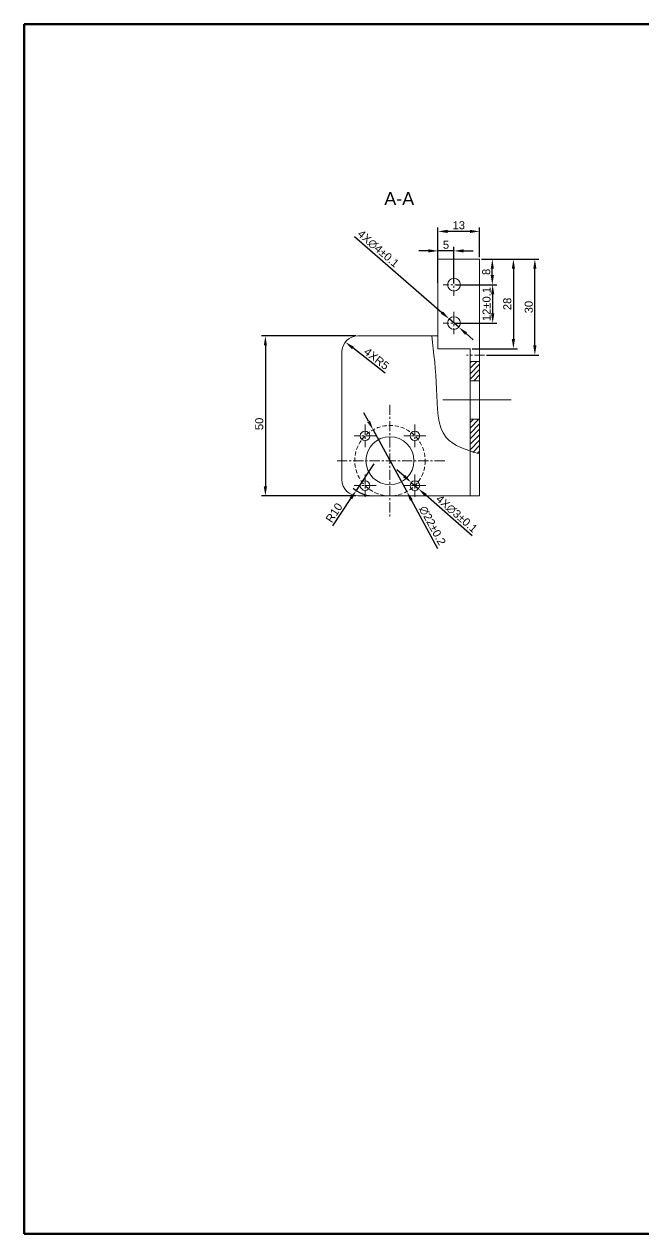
# Model space of a CAD drawing. Header units: millimetres. Extents: x 8228 to 14419, y 2533 to 3289.
# Drawn here: x 11280.1 to 11473.6, y 2700.9 to 3078.9 of the extents above; entities that cross this region are included whole.
import ezdxf

# ---------------------------------------------------------------- set-up
doc = ezdxf.new("R2010")
doc.units = ezdxf.units.MM
doc.linetypes.add('CENTER', pattern=[50.8, 31.75, -6.35, 6.35, -6.35])
doc.linetypes.add('DASHED', pattern=[19.05, 12.7, -6.35])
for name, color, linetype, lineweight in [('AM_8', 1, 'Continuous', 25), ('中心线', 1, 'CENTER', 5), ('标注', 3, 'Continuous', 5), ('粗实线', 7, 'Continuous', 40), ('线框', 7, 'Continuous', 60), ('虚线', 6, 'DASHED', 5)]:
    doc.layers.add(name, color=color, linetype=linetype, lineweight=lineweight)
doc.styles.get("Standard").update_dxf_attribs({"font": 'arial.ttf'})
doc.styles.add('样式 2', font='arial.ttf', dxfattribs={"height": 2})
doc.dimstyles.new('样式0-2', dxfattribs={"dimtxt": 2.5, "dimasz": 3, "dimexe": 1.25, "dimexo": 0.625, "dimtad": 1, "dimdsep": 46, "dimtxsty": 'Standard', "dimcen": 2.5, "dimazin": 0, "dimtfac": 1, "dimtmove": 0, "dimatfit": 3, "dimfxl": 1, "dimarcsym": 0})
doc.dimstyles.new('样式0-2$0', dxfattribs={"dimtxt": 2.5, "dimasz": 3, "dimexe": 1.25, "dimexo": 0.625, "dimtad": 1, "dimdsep": 46, "dimtxsty": 'Standard', "dimcen": 2.5, "dimazin": 0, "dimtfac": 1, "dimtmove": 0, "dimatfit": 3, "dimfxl": 1, "dimarcsym": 0})

# ---------------------------------------------------------------- blocks, each defined once
blk = doc.blocks.new('*D85')
at = {"layer": 'Defpoints', "color": 0, "ltscale": 0.1, "transparency": 16777216}
for p in [(11384.3, 2981.48), (11355.39, 2931.48), (11384.3, 2931.48)]:
    blk.add_point(p, dxfattribs=at)
at = {"layer": '标注', "color": 0, "lineweight": -2, "ltscale": 0.1, "transparency": 16777216}
for p, q in [((11383.68, 2981.48), (11354.14, 2981.48)), ((11355.39, 2978.48), (11355.39, 2934.48)), ((11383.68, 2931.48), (11354.14, 2931.48))]:
    blk.add_line(p, q, dxfattribs=at)
at = {"layer": '标注', "color": 0, "ltscale": 0.1, "transparency": 16777216}
for points in [[(11354.89, 2978.48), (11355.89, 2978.48), (11355.39, 2981.48)], [(11354.89, 2934.48), (11355.89, 2934.48), (11355.39, 2931.48)]]:
    blk.add_solid(points, dxfattribs=at)
at = {"layer": '标注', "color": 0, "ltscale": 0.1, "transparency": 16777216, "insert": (11353.49, 2953.98), "char_height": 2.5, "attachment_point": 5, "rotation": 90}
blk.add_mtext('50', dxfattribs=at)
blk = doc.blocks.new('*D86')
at = {"layer": 'Defpoints', "color": 0, "ltscale": 0.1, "transparency": 16777216}
for p in [(11389.3, 2941.48), (11383.76, 2933.15)]:
    blk.add_point(p, dxfattribs=at)
at = {"layer": '标注', "color": 0, "lineweight": -2, "ltscale": 0.1, "transparency": 16777216}
for p, q in [((11389.3, 2941.48), (11383.76, 2933.15)), ((11376.43, 2922.16), (11382.1, 2930.66))]:
    blk.add_line(p, q, dxfattribs=at)
blk.add_arc((11389.3, 2941.48), 10, 229.1653, 266.419, dxfattribs=at)
at = {"layer": '标注', "color": 0, "ltscale": 0.1, "transparency": 16777216}
blk.add_solid([(11381.68, 2930.94), (11382.51, 2930.38), (11383.76, 2933.15)], dxfattribs=at)
at = {"layer": '标注', "color": 0, "ltscale": 0.1, "transparency": 16777216, "insert": (11376.85, 2926.21), "char_height": 2.5, "attachment_point": 5, "rotation": 56.3273}
blk.add_mtext('R10', dxfattribs=at)
blk = doc.blocks.new('*D87')
at = {"layer": 'Defpoints', "color": 0, "ltscale": 0.1, "transparency": 16777216}
for p in [(11409.3, 3014.13), (11409.3, 3005.48), (11422.3, 3005.48)]:
    blk.add_point(p, dxfattribs=at)
at = {"layer": '标注', "color": 0, "lineweight": -2, "ltscale": 0.1, "transparency": 16777216}
for p, q in [((11409.3, 3006.1), (11409.3, 3015.38)), ((11419.3, 3014.13), (11412.3, 3014.13)), ((11422.3, 3006.1), (11422.3, 3015.38))]:
    blk.add_line(p, q, dxfattribs=at)
at = {"layer": '标注', "color": 0, "ltscale": 0.1, "transparency": 16777216}
for points in [[(11412.3, 3014.63), (11412.3, 3013.63), (11409.3, 3014.13)], [(11419.3, 3014.63), (11419.3, 3013.63), (11422.3, 3014.13)]]:
    blk.add_solid(points, dxfattribs=at)
at = {"layer": '标注', "color": 0, "ltscale": 0.1, "transparency": 16777216, "insert": (11415.8, 3016.04), "char_height": 2.5, "attachment_point": 5}
blk.add_mtext('13', dxfattribs=at)
blk = doc.blocks.new('*D88')
at = {"layer": 'Defpoints', "color": 0, "ltscale": 0.1, "transparency": 16777216}
for p in [(11422.3, 3005.48), (11426.27, 3005.48), (11414.3, 2997.48)]:
    blk.add_point(p, dxfattribs=at)
at = {"layer": '标注', "color": 0, "lineweight": -2, "ltscale": 0.1, "transparency": 16777216}
for p, q in [((11422.93, 3005.48), (11427.52, 3005.48)), ((11426.27, 3000.48), (11426.27, 3002.48)), ((11414.93, 2997.48), (11427.52, 2997.48))]:
    blk.add_line(p, q, dxfattribs=at)
at = {"layer": '标注', "color": 0, "ltscale": 0.1, "transparency": 16777216}
for points in [[(11425.77, 3002.48), (11426.77, 3002.48), (11426.27, 3005.48)], [(11425.77, 3000.48), (11426.77, 3000.48), (11426.27, 2997.48)]]:
    blk.add_solid(points, dxfattribs=at)
at = {"layer": '标注', "color": 0, "ltscale": 0.1, "transparency": 16777216, "insert": (11424.37, 3001.48), "char_height": 2.5, "attachment_point": 5, "rotation": 90}
blk.add_mtext('8', dxfattribs=at)
blk = doc.blocks.new('*D89')
at = {"layer": 'Defpoints', "color": 0, "ltscale": 0.1, "transparency": 16777216}
for p in [(11409.3, 3008.04), (11409.3, 2997.48), (11414.3, 2997.48)]:
    blk.add_point(p, dxfattribs=at)
at = {"layer": '标注', "color": 0, "lineweight": -2, "ltscale": 0.1, "transparency": 16777216}
for p, q in [((11409.3, 2998.1), (11409.3, 3009.29)), ((11414.3, 2998.1), (11414.3, 3009.29)), ((11406.3, 3008.04), (11403.3, 3008.04)), ((11414.3, 3008.04), (11409.3, 3008.04)), ((11417.3, 3008.04), (11420.3, 3008.04))]:
    blk.add_line(p, q, dxfattribs=at)
at = {"layer": '标注', "color": 0, "ltscale": 0.1, "transparency": 16777216}
for points in [[(11406.3, 3008.54), (11406.3, 3007.54), (11409.3, 3008.04)], [(11417.3, 3008.54), (11417.3, 3007.54), (11414.3, 3008.04)]]:
    blk.add_solid(points, dxfattribs=at)
at = {"layer": '标注', "color": 0, "ltscale": 0.1, "transparency": 16777216, "insert": (11411.8, 3009.94), "char_height": 2.5, "attachment_point": 5}
blk.add_mtext('5', dxfattribs=at)
blk = doc.blocks.new('*D90')
at = {"layer": 'Defpoints', "color": 0, "ltscale": 0.1, "transparency": 16777216}
for p in [(11414.3, 2997.48), (11426.39, 2997.48), (11414.3, 2985.48)]:
    blk.add_point(p, dxfattribs=at)
at = {"layer": '标注', "color": 0, "lineweight": -2, "ltscale": 0.1, "transparency": 16777216}
for p, q in [((11414.93, 2997.48), (11427.64, 2997.48)), ((11426.39, 2988.48), (11426.39, 2994.48)), ((11414.93, 2985.48), (11427.64, 2985.48))]:
    blk.add_line(p, q, dxfattribs=at)
at = {"layer": '标注', "color": 0, "ltscale": 0.1, "transparency": 16777216}
for points in [[(11425.89, 2994.48), (11426.89, 2994.48), (11426.39, 2997.48)], [(11425.89, 2988.48), (11426.89, 2988.48), (11426.39, 2985.48)]]:
    blk.add_solid(points, dxfattribs=at)
at = {"layer": '标注', "color": 0, "ltscale": 0.1, "transparency": 16777216, "insert": (11424.49, 2991.44), "char_height": 2.5, "attachment_point": 5, "rotation": 90}
blk.add_mtext('12%%P0.1', dxfattribs=at)
blk = doc.blocks.new('*D91')
at = {"layer": 'Defpoints', "color": 0, "ltscale": 0.1, "transparency": 16777216}
for p in [(11412.8, 2986.79), (11415.81, 2984.16)]:
    blk.add_point(p, dxfattribs=at)
at = {"layer": '标注', "color": 0, "lineweight": -2, "ltscale": 0.1, "transparency": 16777216}
for p, q in [((11383.19, 3012.58), (11410.53, 2988.76)), ((11415.81, 2984.16), (11412.8, 2986.79)), ((11418.07, 2982.19), (11420.34, 2980.22))]:
    blk.add_line(p, q, dxfattribs=at)
at = {"layer": '标注', "color": 0, "ltscale": 0.1, "transparency": 16777216}
for points in [[(11410.86, 2989.14), (11410.2, 2988.38), (11412.8, 2986.79)], [(11418.4, 2982.57), (11417.75, 2981.82), (11415.81, 2984.16)]]:
    blk.add_solid(points, dxfattribs=at)
at = {"layer": '标注', "color": 0, "ltscale": 0.1, "transparency": 16777216, "insert": (11390.62, 3008.72), "char_height": 2.5, "attachment_point": 5, "rotation": 318.9445}
blk.add_mtext('4X∅4%%P0.1', dxfattribs=at)
blk = doc.blocks.new('*D92')
at = {"layer": 'Defpoints', "color": 0, "ltscale": 0.1, "transparency": 16777216}
for p in [(11422.3, 3005.48), (11439.56, 3005.48), (11423.86, 2975.48)]:
    blk.add_point(p, dxfattribs=at)
at = {"layer": '标注', "color": 0, "lineweight": -2, "ltscale": 0.1, "transparency": 16777216}
for p, q in [((11422.93, 3005.48), (11440.81, 3005.48)), ((11439.56, 2978.48), (11439.56, 3002.48)), ((11424.48, 2975.48), (11440.81, 2975.48))]:
    blk.add_line(p, q, dxfattribs=at)
at = {"layer": '标注', "color": 0, "ltscale": 0.1, "transparency": 16777216}
for points in [[(11439.06, 3002.48), (11440.06, 3002.48), (11439.56, 3005.48)], [(11439.06, 2978.48), (11440.06, 2978.48), (11439.56, 2975.48)]]:
    blk.add_solid(points, dxfattribs=at)
at = {"layer": '标注', "color": 0, "ltscale": 0.1, "transparency": 16777216, "insert": (11437.66, 2990.48), "char_height": 2.5, "attachment_point": 5, "rotation": 90}
blk.add_mtext('30', dxfattribs=at)
blk = doc.blocks.new('*D121')
at = {"layer": 'Defpoints', "color": 0, "transparency": 16777216}
for p in [(11422.3, 3005.48), (11419.33, 2977.48), (11432.86, 2977.48)]:
    blk.add_point(p, dxfattribs=at)
at = {"layer": '标注', "color": 0, "lineweight": -2, "transparency": 16777216}
for p, q in [((11422.93, 3005.48), (11434.11, 3005.48)), ((11432.86, 3002.48), (11432.86, 2980.48)), ((11419.96, 2977.48), (11434.11, 2977.48))]:
    blk.add_line(p, q, dxfattribs=at)
at = {"layer": '标注', "color": 0, "transparency": 16777216}
for points in [[(11432.36, 3002.48), (11433.36, 3002.48), (11432.86, 3005.48)], [(11432.36, 2980.48), (11433.36, 2980.48), (11432.86, 2977.48)]]:
    blk.add_solid(points, dxfattribs=at)
at = {"layer": '标注', "color": 0, "transparency": 16777216, "insert": (11430.95, 2991.48), "char_height": 2.5, "attachment_point": 5, "rotation": 90}
blk.add_mtext('28', dxfattribs=at)
blk = doc.blocks.new('*D161')
at = {"layer": 'Defpoints', "color": 0, "transparency": 16777216}
for p in [(11389.05, 2952.14), (11399.56, 2932.81)]:
    blk.add_point(p, dxfattribs=at)
at = {"layer": '标注', "color": 0, "lineweight": -2, "transparency": 16777216}
for p, q in [((11387.62, 2954.78), (11386.19, 2957.41)), ((11389.05, 2952.14), (11399.56, 2932.81)), ((11409.25, 2914.98), (11400.99, 2930.18))]:
    blk.add_line(p, q, dxfattribs=at)
at = {"layer": '标注', "color": 0, "transparency": 16777216}
for points in [[(11388.06, 2955.02), (11387.18, 2954.54), (11389.05, 2952.14)], [(11401.43, 2930.41), (11400.55, 2929.94), (11399.56, 2932.81)]]:
    blk.add_solid(points, dxfattribs=at)
at = {"layer": '标注', "color": 0, "transparency": 16777216, "insert": (11407.56, 2922.2), "char_height": 2.5, "attachment_point": 5, "rotation": 298.5165}
blk.add_mtext('∅22%%P0.2', dxfattribs=at)
blk = doc.blocks.new('*D162')
at = {"layer": 'Defpoints', "color": 0, "transparency": 16777216}
for p in [(11400.95, 2935.69), (11403.21, 2933.71)]:
    blk.add_point(p, dxfattribs=at)
at = {"layer": '标注', "color": 0, "lineweight": -2, "transparency": 16777216}
for p, q in [((11398.7, 2937.67), (11396.45, 2939.65)), ((11400.95, 2935.69), (11403.21, 2933.71)), ((11419.94, 2919.02), (11405.46, 2931.73))]:
    blk.add_line(p, q, dxfattribs=at)
at = {"layer": '标注', "color": 0, "transparency": 16777216}
for points in [[(11399.03, 2938.04), (11398.37, 2937.29), (11400.95, 2935.69)], [(11405.79, 2932.1), (11405.13, 2931.35), (11403.21, 2933.71)]]:
    blk.add_solid(points, dxfattribs=at)
at = {"layer": '标注', "color": 0, "transparency": 16777216, "insert": (11415.13, 2925.86), "char_height": 2.5, "attachment_point": 5, "rotation": 318.713}
blk.add_mtext('4X∅3%%P0.1', dxfattribs=at)
blk = doc.blocks.new('*D170')
at = {"layer": 'Defpoints', "color": 0, "transparency": 16777216}
for p in [(11380.36, 2979.55), (11384.3, 2976.48)]:
    blk.add_point(p, dxfattribs=at)
at = {"layer": '标注', "color": 0, "lineweight": -2, "transparency": 16777216}
blk.add_line((11392.83, 2969.84), (11382.73, 2977.71), dxfattribs=at)
at = {"layer": '标注', "color": 0, "transparency": 16777216}
blk.add_solid([(11383.03, 2978.1), (11382.42, 2977.31), (11380.36, 2979.55)], dxfattribs=at)
at = {"layer": '标注', "color": 0, "transparency": 16777216, "insert": (11390.12, 2974.35), "char_height": 2.5, "attachment_point": 5, "rotation": 322.0944}
blk.add_mtext('4XR5', dxfattribs=at)

msp = doc.modelspace()

# ---------------------------------------------------------------- hatches: boundary and pattern name
at = {"layer": 'AM_8'}
h = msp.add_hatch(dxfattribs=at)
h.set_pattern_fill('_U', color=256, scale=1.2, angle=45, style=0, pattern_type=0)
h.set_pattern_definition([(45, (0, 0), (-0.84852814, 0.84852814), [])])
edge = h.paths.add_edge_path()
edge.add_line((11422.30371634, 2955.47336058), (11419.30371634, 2955.47336058))
edge.add_line((11419.30371634, 2955.47336058), (11419.30371634, 2945.22148723))
edge.add_spline(control_points=[(11419.30371634, 2945.22148723), (11420.29136447, 2944.99997026), (11421.2975404, 2944.79485661), (11422.30371634, 2944.58974297)], knot_values=[44.3249745398, 44.3249745398, 44.3249745398, 44.3249745398, 47.0793356451, 47.0793356451, 47.0793356451, 47.0793356451], degree=3, periodic=0)
edge.add_line((11422.30371634, 2944.58974297), (11422.30371634, 2955.47336058))
h.paths.add_polyline_path([(11419.30371634, 2973.47670191), (11419.30371634, 2970.85438462), (11419.30371634, 2967.47336058), (11422.30371634, 2967.47336058), (11422.30371634, 2973.47670191)])

# ---------------------------------------------------------------- linework, layer by layer
at = {"linetype": 'Continuous', "lineweight": 15}
for p, q in [((11409.30371634, 3005.47670191), (11409.30371634, 2977.47670191)), ((11409.30371634, 3005.47670191), (11419.30371634, 3005.47670191)), ((11422.30371634, 3005.47670191), (11419.30371634, 3005.47670191)), ((11422.30371634, 3004.47670191), (11422.30371634, 3005.47670191)), ((11422.30371634, 3004.47670191), (11422.30371634, 2942.33456629)), ((11384.30371634, 2981.47670191), (11409.30371634, 2981.47670191)), ((11379.30371634, 2976.47670191), (11379.30371634, 2936.47670191)), ((11419.30371634, 2977.47670191), (11409.30371634, 2977.47670191)), ((11419.30371634, 2977.47670191), (11419.30371634, 2931.47670191)), ((11422.30371634, 2973.47670191), (11419.30371634, 2973.47670191)), ((11422.30371634, 2967.47336058), (11419.30371634, 2967.47336058)), ((11422.30371634, 2955.47336058), (11419.30371634, 2955.47336058)), ((11422.30371634, 2931.47670191), (11422.30371634, 2942.33456629)), ((11384.30371634, 2931.47670191), (11422.30371634, 2931.47670191))]:
    msp.add_line(p, q, dxfattribs=at)
msp.add_lwpolyline([(11419.30371634, 2973.47670191), (11422.30371634, 2973.47670191), (11422.30371634, 2967.47336058), (11419.30371634, 2967.47336058), (11419.30371634, 2970.85438462)], close=True, dxfattribs=at)
for centre, radius in [((11414.30371634, 2997.47670191), 2), ((11414.30371634, 2985.47670191), 2), ((11386.52554175, 2950.2548765), 1.5), ((11394.30371634, 2942.47670191), 7.5), ((11402.08189093, 2950.2548765), 1.5), ((11386.52554175, 2934.69852732), 1.5), ((11402.08189093, 2934.69852732), 1.5)]:
    msp.add_circle(centre, radius, dxfattribs=at)
for centre, start, end in [((11384.30371634, 2976.47670191), 90, 180), ((11384.30371634, 2936.47670191), 180, 270)]:
    msp.add_arc(centre, 5, start, end, dxfattribs=at)
at = {"layer": '中心线', "ltscale": 0.1}
for p, q in [((11414.30371634, 3000.97400345), (11414.30371634, 2993.97940038)), ((11417.72652333, 2997.47670191), (11410.88090935, 2997.47670191)), ((11414.30371634, 2988.97400345), (11414.30371634, 2981.97940038)), ((11417.72652333, 2985.47670191), (11410.88090935, 2985.47670191)), ((11423.85623502, 2975.47670191), (11418.25876107, 2975.47670191)), ((11394.30371634, 2959.96320959), (11394.30371634, 2924.99019423)), ((11386.52554175, 2953.75217804), (11386.52554175, 2946.75757497)), ((11402.08189093, 2953.75217804), (11402.08189093, 2946.75757497)), ((11389.94834873, 2950.2548765), (11383.10273476, 2950.2548765)), ((11405.50469792, 2950.2548765), (11398.65908394, 2950.2548765)), ((11411.41775128, 2942.47670191), (11377.1896814, 2942.47670191)), ((11386.52554175, 2938.19582885), (11386.52554175, 2931.20122578)), ((11402.08189093, 2938.19582885), (11402.08189093, 2931.20122578)), ((11389.94834873, 2934.69852732), (11383.10273476, 2934.69852732)), ((11405.50469792, 2934.69852732), (11398.65908394, 2934.69852732))]:
    msp.add_line(p, q, dxfattribs=at)
at = {"layer": '中心线'}
msp.add_line((11432.16577873, 2961.47336058), (11410.83922031, 2961.47336058), dxfattribs=at)
at = {"layer": '标注'}
msp.add_spline([(11407.34486345, 2981.47670191), (11408.8647567, 2964.81217467), (11411.90455943, 2949.70090497), (11422.30371634, 2944.58974297)], degree=3, dxfattribs=at)
at = {"layer": '线框', "ltscale": 0.1}
for p, q in [((11280.05432838, 3078.88443578), (11814.65432838, 3078.88443578)), ((11280.05432838, 2700.88443578), (11280.05432838, 3078.88443578)), ((11814.65432838, 2700.88443578), (11280.05432838, 2700.88443578))]:
    msp.add_line(p, q, dxfattribs=at)
at = {"layer": '虚线', "ltscale": 0.1}
msp.add_circle((11394.30371634, 2942.47670191), 11, dxfattribs=at)

# ---------------------------------------------------------------- texts
at = {"layer": '粗实线', "ltscale": 0.1, "insert": (11401.85870281, 3026.39526436), "char_height": 4, "attachment_point": 3, "style": '样式 2'}
msp.add_mtext_dynamic_manual_height_columns('A-A', width=10.2062901589, gutter_width=10, heights=[0], dxfattribs=at)

# ---------------------------------------------------------------- dimensions: what is measured, and where the dimension line sits
at = {"layer": '标注', "ltscale": 0.1}
for base, p1, p2, angle, picture, middle in [((11409.30371634, 3014.13467516), (11422.30371634, 3005.47670191), (11409.30371634, 3005.47670191), 180, '*D87', (11415.80371634, 3014.13467516)), ((11409.30371634, 3008.04491857), (11414.30371634, 2997.47670191), (11409.30371634, 2997.47670191), 180, '*D89', (11411.80371634, 3008.04491857)), ((11426.27350491, 3005.47670191), (11414.30371634, 2997.47670191), (11422.30371634, 3005.47670191), 90, '*D88', (11426.27350491, 3001.47670191)), ((11439.56432806, 3005.47670191), (11423.85623502, 2975.47670191), (11422.30371634, 3005.47670191), 90, '*D92', (11439.56432806, 2990.47670191)), ((11355.3902523, 2931.47670191), (11384.30371634, 2981.47670191), (11384.30371634, 2931.47670191), 90, '*D85', (11355.3902523, 2953.97670191))]:
    dim = msp.add_linear_dim(base=base, p1=p1, p2=p2, angle=angle, dimstyle='样式0-2$0', dxfattribs=at)
    dim.commit()
    dim.dimension.update_dxf_attribs({"geometry": picture, "text_midpoint": middle, "dimtype": 160})
dim = msp.add_diameter_dim_2p(p1=(11415.81186318, 2984.16312164), p2=(11412.7955695, 2986.79028218), text='4X<>%%P0.1', dimstyle='样式0-2', override={"dimpost": ''}, dxfattribs=at)
dim.commit()
dim.dimension.update_dxf_attribs({"geometry": '*D91', "text_midpoint": (11389.32096362, 3007.23642063), "dimtype": 163})
at = {"layer": '标注'}
dim = msp.add_linear_dim(base=(11432.85639272, 2977.47670191), p1=(11422.30371634, 3005.47670191), p2=(11419.33059052, 2977.47670191), angle=90, dimstyle='样式0-2$0', dxfattribs=at)
dim.commit()
dim.dimension.update_dxf_attribs({"geometry": '*D121', "text_midpoint": (11430.95496025, 2991.47670191)})
at = {"layer": '标注', "ltscale": 0.1}
dim = msp.add_linear_dim(base=(11426.38997533, 2997.47670191), p1=(11414.30371634, 2985.47670191), p2=(11414.30371634, 2997.47670191), angle=90, text='<>%%P0.1', dimstyle='样式0-2$0', override={"dimpost": ''}, dxfattribs=at)
dim.commit()
dim.dimension.update_dxf_attribs({"geometry": '*D90', "text_midpoint": (11426.38997533, 2991.43597324), "dimtype": 160})
at = {"layer": '标注'}
dim = msp.add_radius_dim(center=(11384.30371634, 2976.47670191), mpoint=(11380.35859452, 2979.54851145), text='4X<>', dimstyle='样式0-2', override={"dimpost": ''}, dxfattribs=at)
dim.commit()
dim.dimension.update_dxf_attribs({"geometry": '*D170', "text_midpoint": (11388.95982123, 2972.85129614), "dimtype": 164})
dim = msp.add_diameter_dim_2p(p1=(11389.05217983, 2952.1421747), p2=(11399.55525285, 2932.81122912), text='<>%%P0.2', dimstyle='样式0-2', dxfattribs=at)
dim.commit()
dim.dimension.update_dxf_attribs({"geometry": '*D161', "text_midpoint": (11405.83260729, 2921.25773454)})
at = {"layer": '标注', "ltscale": 0.1}
dim = msp.add_radius_dim(center=(11389.30371634, 2941.47670191), mpoint=(11383.75923584, 2933.15451854), dimstyle='样式0-2', dxfattribs=at)
dim.commit()
dim.dimension.update_dxf_attribs({"geometry": '*D86', "text_midpoint": (11376.84991061, 2926.21313841)})
at = {"layer": '标注'}
dim = msp.add_diameter_dim_2p(p1=(11400.95477032, 2935.68827432), p2=(11403.20901155, 2933.70878032), text='4X<>%%P0.1', dimstyle='样式0-2', override={"dimpost": ''}, dxfattribs=at)
dim.commit()
dim.dimension.update_dxf_attribs({"geometry": '*D162', "text_midpoint": (11415.12989658, 2925.86433659)})

doc.saveas('drawing.dxf')
